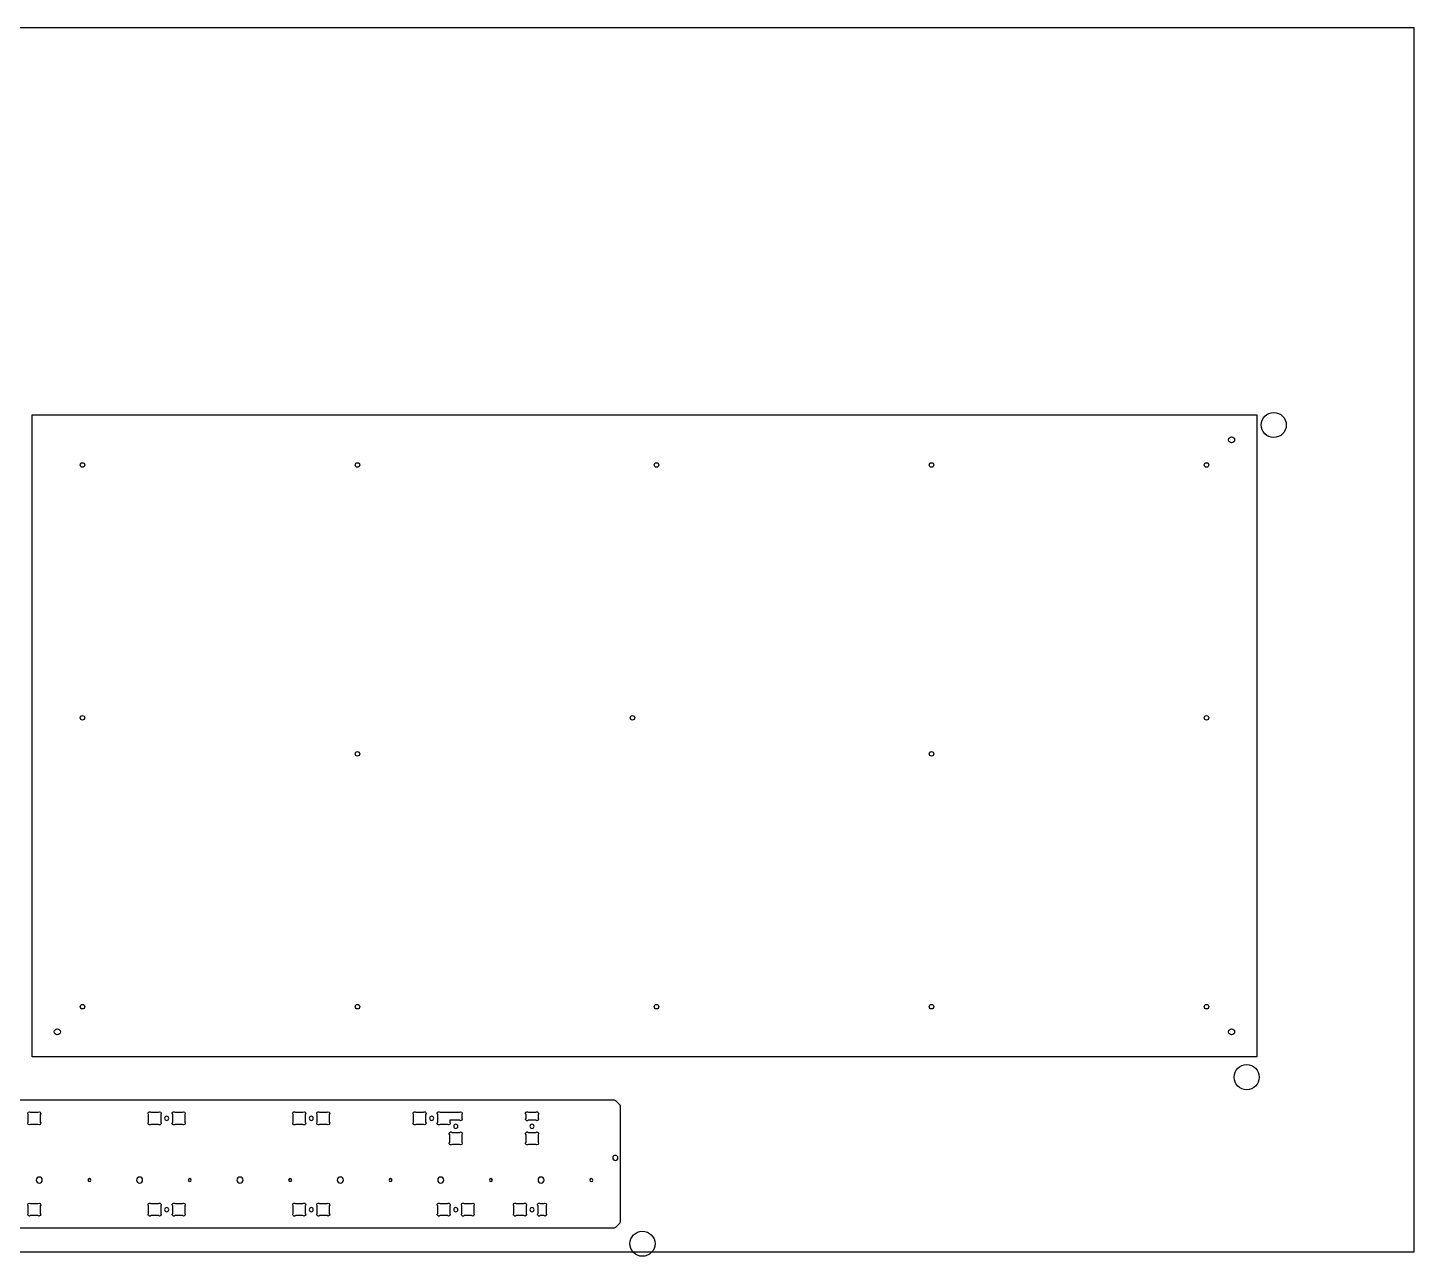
# Model space of a CAD drawing. Extents: x 2994 to 5438, y 1240 to 2465.
# Drawn here: x 4057 to 5438, y 1240 to 2465 of the extents above; entities that cross this region are included whole.
import ezdxf

# ---------------------------------------------------------------- set-up
doc = ezdxf.new("R2010")
doc.units = 0
for name, color, linetype in [('3-_CUTOUT', 7, 'CONTINUOUS'), ('8MM_-_02_INSIDE_CUT_HOLD_D', 3, 'CONTINUOUS'), ('8MM_-_05_7MM_POCKET', 249, 'CONTINUOUS'), ('8MM_-_06_CUTOUT', 7, 'CONTINUOUS'), ('8MM_-_HOLD_DOWN_DRILL', 30, 'CONTINUOUS'), ('SHEET_REF', 7, 'CONTINUOUS')]:
    doc.layers.add(name, color=color, linetype=linetype)

msp = doc.modelspace()

# ---------------------------------------------------------------- linework, layer by layer
at = {"layer": '3-_CUTOUT'}
msp.add_lwpolyline([(4061, 1439.2), (4061, 2079.2), (5281, 2079.2), (5281, 1439.2)], close=True, dxfattribs=at)
for centre, radius in [((5256, 2054.2), 3.03), ((4385, 2029.2), 2.25), ((4683, 2029.2), 2.25), ((4957, 2029.2), 2.25), ((4111, 1777.2), 2.25), ((4659, 1777.2), 2.25), ((5231, 1777.2), 2.25), ((4385, 1741.2), 2.25), ((4957, 1741.2), 2.25), ((4385, 1489.2), 2.25), ((4683, 1489.2), 2.25), ((4957, 1489.2), 2.25), ((4086, 1464.2), 3.02), ((5256, 1464.2), 3.02)]:
    msp.add_circle(centre, radius, dxfattribs=at)
at = {"layer": '8MM_-_02_INSIDE_CUT_HOLD_D'}
for centre in [(4111, 2029.2), (5231, 2029.2), (4111, 1489.2), (5231, 1489.2)]:
    msp.add_circle(centre, 2.25, dxfattribs=at)
at = {"layer": '8MM_-_02_INSIDE_CUT_HOLD_D', "extrusion": (0, 0, -1)}
for centre in [(-4195, 1378), (-4559, 1370), (-4195, 1287), (-4559, 1287)]:
    msp.add_circle(centre, 2.05, dxfattribs=at)
at = {"layer": '8MM_-_05_7MM_POCKET'}
for points in [[(4059.3, 1372, -1), (4057, 1374.3), (4057, 1381.7, -1), (4059.3, 1384), (4066.7, 1384, -1), (4069, 1381.7), (4069, 1374.3, -1), (4066.7, 1372)], [(4189.5, 1373.1, -0.668179), (4186.7, 1372), (4179.3, 1372, -1), (4177, 1374.3), (4177, 1381.7, -1), (4179.3, 1384), (4186.7, 1384, -1), (4189, 1381.7), (4189, 1374.3, -0.198912)], [(4203.3, 1372, -1), (4201, 1374.3), (4201, 1381.7, -1), (4203.3, 1384), (4210.7, 1384, -1), (4213, 1381.7), (4213, 1374.3, -1), (4210.7, 1372)], [(4333.5, 1373.1, -0.668179), (4330.7, 1372), (4323.3, 1372, -1), (4321, 1374.3), (4321, 1381.7, -1), (4323.3, 1384), (4330.7, 1384, -1), (4333, 1381.7), (4333, 1374.3, -0.198912)], [(4347.3, 1372, -1), (4345, 1374.3), (4345, 1381.7, -1), (4347.3, 1384), (4354.7, 1384, -1), (4357, 1381.7), (4357, 1374.3, -1), (4354.7, 1372)], [(4453.5, 1382.9, -0.198912), (4453, 1381.7), (4453, 1374.3, -1), (4450.7, 1372), (4443.3, 1372, -1), (4441, 1374.3), (4441, 1381.7, -1), (4443.3, 1384), (4450.7, 1384, -0.668179)], [(4477, 1384), (4486.7, 1384, -1), (4489, 1381.7), (4489, 1378.3, -1), (4486.7, 1376), (4477, 1376), (4477, 1374.3, -1), (4474.7, 1372), (4467.3, 1372, -1), (4465, 1374.3), (4465, 1381.7, -1), (4467.3, 1384)], [(4565.5, 1382.9, -0.198912), (4565, 1381.7), (4565, 1378.3, -1), (4562.7, 1376), (4555.3, 1376, -1), (4553, 1378.3), (4553, 1381.7, -1), (4555.3, 1384), (4562.7, 1384, -0.668179)], [(4479.3, 1352, -1), (4477, 1354.3), (4477, 1361.7, -1), (4479.3, 1364), (4486.7, 1364, -1), (4489, 1361.7), (4489, 1354.3, -1), (4486.7, 1352)], [(4555.3, 1352, -1), (4553, 1354.3), (4553, 1361.7, -1), (4555.3, 1364), (4562.7, 1364, -1), (4565, 1361.7), (4565, 1354.3, -1), (4562.7, 1352)], [(4057, 1290.7, -1), (4059.3, 1293), (4066.7, 1293, -1), (4069, 1290.7), (4069, 1283.3, -1), (4066.7, 1281), (4059.3, 1281, -1), (4057, 1283.3)], [(4189.5, 1291.9, -0.198912), (4189, 1290.7), (4189, 1283.3, -1), (4186.7, 1281), (4179.3, 1281, -1), (4177, 1283.3), (4177, 1290.7, -1), (4179.3, 1293), (4186.7, 1293, -0.668179)], [(4201, 1290.7, -1), (4203.3, 1293), (4210.7, 1293, -1), (4213, 1290.7), (4213, 1283.3, -1), (4210.7, 1281), (4203.3, 1281, -1), (4201, 1283.3)], [(4333.5, 1291.9, -0.198912), (4333, 1290.7), (4333, 1283.3, -1), (4330.7, 1281), (4323.3, 1281, -1), (4321, 1283.3), (4321, 1290.7, -1), (4323.3, 1293), (4330.7, 1293, -0.668179)], [(4345, 1290.7, -1), (4347.3, 1293), (4354.7, 1293, -1), (4357, 1290.7), (4357, 1283.3, -1), (4354.7, 1281), (4347.3, 1281, -1), (4345, 1283.3)], [(4477.5, 1291.9, -0.198912), (4477, 1290.7), (4477, 1283.3, -1), (4474.7, 1281), (4467.3, 1281, -1), (4465, 1283.3), (4465, 1290.7, -1), (4467.3, 1293), (4474.7, 1293, -0.668179)], [(4489, 1290.7, -1), (4491.3, 1293), (4498.7, 1293, -1), (4501, 1290.7), (4501, 1283.3, -1), (4498.7, 1281), (4491.3, 1281, -1), (4489, 1283.3)], [(4553.5, 1291.9, -0.198912), (4553, 1290.7), (4553, 1283.3, -1), (4550.7, 1281), (4543.3, 1281, -1), (4541, 1283.3), (4541, 1290.7, -1), (4543.3, 1293), (4550.7, 1293, -0.668179)], [(4565, 1290.7, -1), (4567.3, 1293), (4570.7, 1293, -1), (4573, 1290.7), (4573, 1283.3, -1), (4570.7, 1281), (4567.3, 1281, -1), (4565, 1283.3)]]:
    msp.add_lwpolyline(points, format="xyb", close=True, dxfattribs=at)
at = {"layer": '8MM_-_06_CUTOUT'}
msp.add_lwpolyline([(3023.6, 1391.6, 0.198912), (3023, 1390.2), (3023, 1274.8, 0.198912), (3023.6, 1273.4), (3027.4, 1269.6, 0.198912), (3028.8, 1269), (4641.2, 1269, 0.198912), (4642.6, 1269.6), (4646.4, 1273.4, 0.198912), (4647, 1274.8), (4647, 1390.2, 0.198912), (4646.4, 1391.6), (4642.6, 1395.4, 0.198912), (4641.2, 1396), (3028.8, 1396, 0.198912), (3027.4, 1395.4)], format="xyb", close=True, dxfattribs=at)
at = {"layer": '8MM_-_06_CUTOUT', "extrusion": (0, 0, -1)}
for centre, radius in [((-4339, 1378), 2.05), ((-4459, 1378), 2.05), ((-4483, 1370), 2.05), ((-4642, 1338.5), 2.55), ((-4068, 1316.4), 3.02), ((-4118, 1316.4), 1.52), ((-4168, 1316.4), 3.02), ((-4218, 1316.4), 1.52), ((-4268, 1316.4), 3.02), ((-4318, 1316.4), 1.52), ((-4368, 1316.4), 3.02), ((-4418, 1316.4), 1.52), ((-4468, 1316.4), 3.02), ((-4518, 1316.4), 1.52), ((-4568, 1316.4), 3.02), ((-4618, 1316.4), 1.52), ((-4339, 1287), 2.05), ((-4483, 1287), 2.05)]:
    msp.add_circle(centre, radius, dxfattribs=at)
at = {"layer": '8MM_-_HOLD_DOWN_DRILL'}
for centre in [(5298, 2069), (5271, 1419), (4669, 1253)]:
    msp.add_circle(centre, 12.5, dxfattribs=at)
at = {"layer": 'SHEET_REF'}
msp.add_lwpolyline([(2998, 1244.9), (5438, 1244.9), (5438, 2464.9), (2998, 2464.9)], close=True, dxfattribs=at)

doc.saveas('drawing.dxf')
